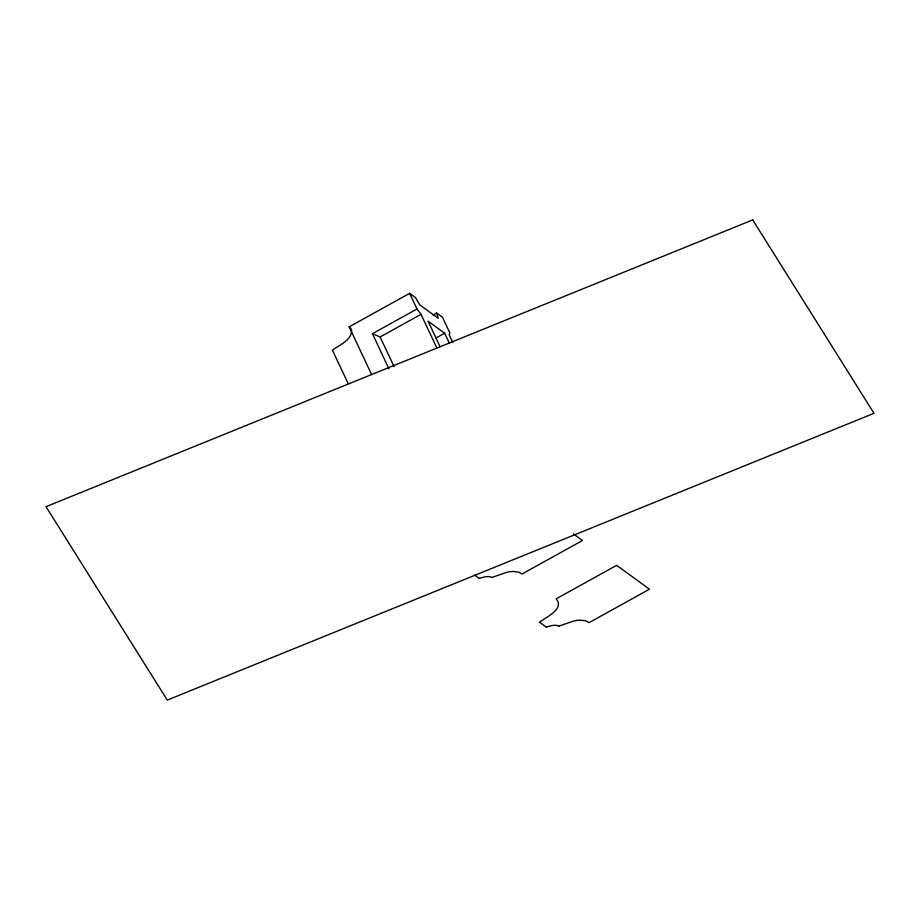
<?xml version="1.0" encoding="UTF-8"?>
<svg xmlns="http://www.w3.org/2000/svg" width="920" height="920" viewBox="0 0 920 920"><rect width="100%" height="100%" fill="white"/><g stroke="black" fill="none" stroke-linecap="round" stroke-linejoin="round"><path stroke-width="1.38" d="M371.657 374.659L349.163 326.853L409.63 293.353L415.437 297.562L419.727 304.808L438.253 318.274L436.643 312.984L432.883 315.065M388.941 368.816L372.416 333.707L416.99 309.005L421.015 314.318L436.85 347.955M372.416 333.707L380.121 336.973L421.015 314.318M435.873 338.065L444.647 333.212L449.454 343.436M558.842 626.152L573.907 620.966A25.392 8.809 -25.2 0 1 579.749 620.126L585.798 620.816L589.019 622.69L649.474 589.191L616.653 565.34L556.186 598.839C564.903 608.821 545.997 617.366 539.453 622.15L546.422 627.21M436.643 312.984L442.451 317.193L449.822 332.856L449.201 334.788L452.858 342.55M444.647 333.212L428.065 321.172L440.093 346.736M573.309 533.865L582.463 540.511L521.996 574.011L518.776 572.136L512.739 571.447A25.392 8.809 -25.2 0 0 506.885 572.286L491.82 577.472A16.284 5.646 -25.2 0 0 479.447 578.381M474.754 575.161L479.4 578.53M349.163 326.853L351.095 328.831M409.63 293.353L416.99 309.005M380.121 336.973L394.116 366.735M348.231 383.755L332.43 350.163C339.376 344.908 351.969 340.193 351.624 329.923M546.457 627.06A16.284 5.646 -25.2 0 1 558.785 626.175M752.721 219.903L46 506.69L167.279 700.097L874 413.31L752.721 219.903"/></g></svg>
